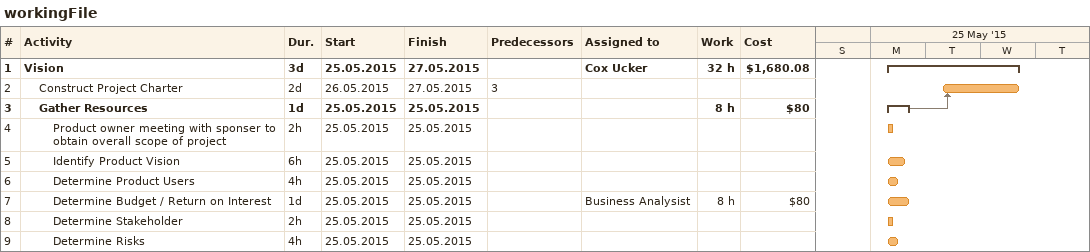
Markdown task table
workingFile

| ID | Level | Task | Duration | Start | Finish | Predecessors | Resources | Work (h) | Cost ($) |
|---|---|---|---|---|---|---|---|---|---|
| 1 | 1 | **Vision** | 3d | 2015-05-25 | 2015-05-27 |  | Cox Ucker | 32 | 1680.08 |
| 2 | 2 | Construct Project Charter | 2d | 2015-05-26 | 2015-05-27 | 3 |  |  |  |
| 3 | 2 | **Gather Resources** | 1d | 2015-05-25 | 2015-05-25 |  |  | 8 | 80 |
| 4 | 3 | Product owner meeting with sponser to obtain overall scope of project | 2h | 2015-05-25 | 2015-05-25 |  |  |  |  |
| 5 | 3 | Identify Product Vision | 6h | 2015-05-25 | 2015-05-25 |  |  |  |  |
| 6 | 3 | Determine Product Users | 4h | 2015-05-25 | 2015-05-25 |  |  |  |  |
| 7 | 3 | Determine Budget / Return on Interest | 1d | 2015-05-25 | 2015-05-25 |  | Business Analysist | 8 | 80 |
| 8 | 3 | Determine Stakeholder | 2h | 2015-05-25 | 2015-05-25 |  |  |  |  |
| 9 | 3 | Determine Risks | 4h | 2015-05-25 | 2015-05-25 |  |  |  |  |
